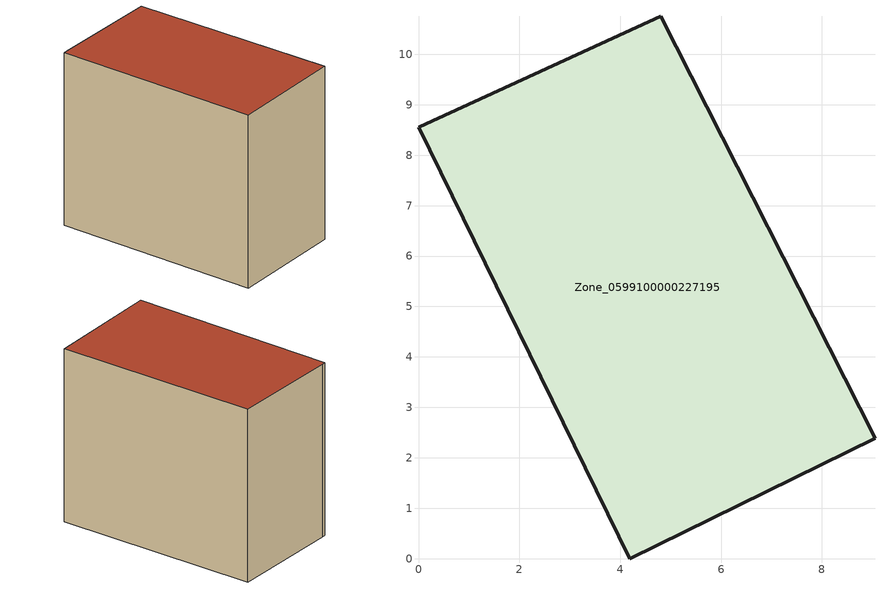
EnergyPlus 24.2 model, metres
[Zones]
Zone_0599100000227195
 floor ground (C_G): 0,8.55 0.16,8.63 4.8,10.75 9.05,2.39 4.19,0 z0.38
 wall outside (C_F): 4.19,0 9.05,2.39 4.8,10.75 0.16,8.63 0,8.55 4.19,0 z0.38:8.51
 roof outside (C_R): 0.16,8.63 0,8.55 4.19,0 9.05,2.39 4.8,10.75 z8.51
[BUILDING]
Pand.0599100000227195: North Axis=0; Terrain=City; Loads Convergence Tolerance Value=0.04; Temperature Convergence Tolerance Value=0.4; Solar Distribution=FullExterior; Maximum Number of Warmup Days=25; Minimum Number of Warmup Days=1
[Site:Location]
Rotterdam.The.Hague.AP_ZH_NLD Design_Conditions: Latitude=51.96; Longitude=4.45; Time Zone=1; Elevation=-4.5
[SITE:GROUNDTEMPERATURE:BUILDINGSURFACE]
18, 18, 18, 18, 18, 18, 18, 18, 18, 18, 18, 18
[MATERIAL] Thermal Absorptance=0.9; Solar Absorptance=0.7; Visible Absorptance=0.7
Name | Roughness | Thickness | Conductivity | Density | Specific Heat
G.TI.1965-1974 | MediumSmooth | 0.15 | 0.882353 | 540 | 1210
F.TI.1965-1974 | Rough | 0.3 | 0.697674 | 1920 | 840
R.TI.1965-1974 | MediumRough | 0.2 | 0.232558 | 1500 | 1000
[CONSTRUCTION]
C_G: G.TI.1965-1974
C_F: F.TI.1965-1974
C_R: R.TI.1965-1974
[ZONE]
Zone_0599100000227195: Type=1; Multiplier=1; Ceiling Height=Autocalculate; Volume=Autocalculate; Floor Area=autocalculate; Part of Total Floor Area=Yes
[ZONEINFILTRATION:DESIGNFLOWRATE]
Infil_Zone_0599100000227195: Zone or ZoneList or Space or SpaceList=Zone_0599100000227195; Schedule=AlwaysOn; Design Flow Rate Calculation Method=Flow/Area; Flow Rate per Floor Area=0.003; Constant Term Coefficient=1; Temperature Term Coefficient=0; Velocity Term Coefficient=0; Velocity Squared Term Coefficient=0
[HVACTEMPLATE:ZONE:IDEALLOADSAIRSYSTEM]
Zone_0599100000227195: Maximum Heating Supply Air Temperature=50; Minimum Cooling Supply Air Temperature=13; Maximum Heating Supply Air Humidity Ratio=0.0156; Minimum Cooling Supply Air Humidity Ratio=0.0077; Heating Limit=NoLimit; Cooling Limit=NoLimit; Dehumidification Control Type=ConstantSensibleHeatRatio; Cooling Sensible Heat Ratio=0.7; Dehumidification Setpoint=60; Humidification Control Type=None; Humidification Setpoint=30; Outdoor Air Method=None; Outdoor Air Flow Rate per Person=0.00944; Outdoor Air Flow Rate per Zone Floor Area=0; Outdoor Air Flow Rate per Zone=0; Demand Controlled Ventilation Type=None; Outdoor Air Economizer Type=NoEconomizer; Heat Recovery Type=None; Sensible Heat Recovery Effectiveness=0.7; Latent Heat Recovery Effectiveness=0.65
[ZONECONTROL:THERMOSTAT]
ThermostatControl_Zone_0599100000227195: Zone or ZoneList=Zone_0599100000227195; Control Type Schedule=DualSetpointControlType; Control 1=Thermostat_Zone_0599100000227195; Temperature Difference Between Cutout And Setpoint=0
[THERMOSTATSETPOINT:DUALSETPOINT]
Thermostat_Zone_0599100000227195: Heating Setpoint Temperature Schedule=HeatingSetpoint_Zone_0599100000227195; Cooling Setpoint Temperature Schedule=CoolingSetpoint_Zone_0599100000227195
[SCHEDULE:COMPACT]
HeatingSetpoint_Zone_0599100000227195: Through: 12/31, For: AllDays, Until: 24:00, 21
CoolingSetpoint_Zone_0599100000227195: Through: 12/31, For: AllDays, Until: 24:00, 24
DualSetpointControlType: Through: 12/31, For: AllDays, Until: 24:00, 4
AlwaysOn: Through: 12/31, For: AllDays, Until: 24:00, 1
